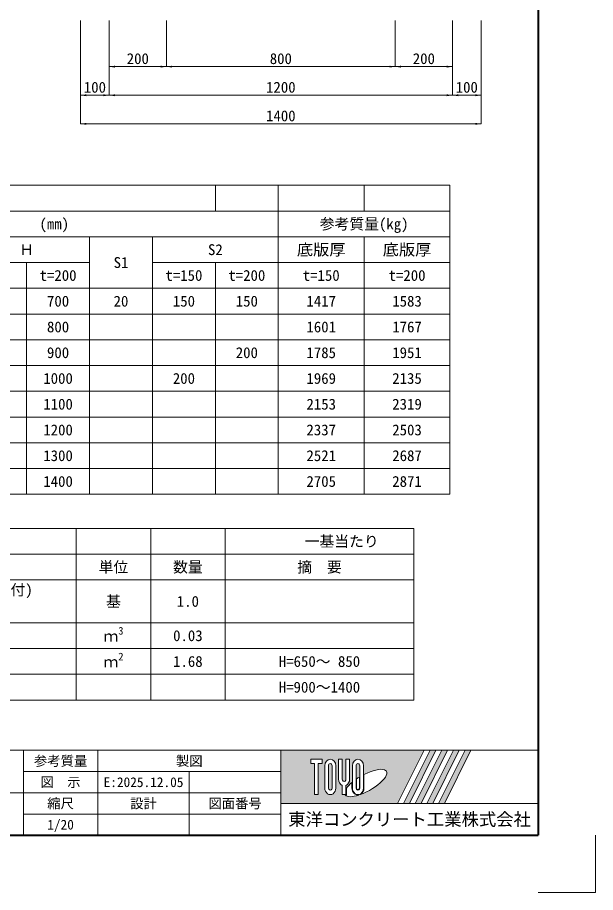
# Model space of a CAD drawing. Units: millimetres at full size. Extents: x 77366 to 106166, y -28085 to 6898.
# Drawn here: x 86245 to 88266, y -21145 to -18087 of the extents above; entities that cross this region are included whole.
import ezdxf
from ezdxf.enums import TextEntityAlignment as Align

# ---------------------------------------------------------------- set-up
doc = ezdxf.new("R2010")
doc.units = ezdxf.units.MM
doc.header["$LTSCALE"] = 50
for name, color, linetype, lineweight in [('Defpoints_2', 8, 'Continuous', 0), ('図枠', 7, 'Continuous', 5), ('寸法・材料表', 7, 'Continuous', 13), ('寸法線', 7, 'Continuous', 13), ('補助線', 8, 'Continuous', 13)]:
    doc.layers.add(name, color=color, linetype=linetype, lineweight=lineweight)
doc.styles.add('ＭＳ ゴシック', font='')
doc.styles.add('ＭＳ Ｐゴシック', font='')
doc.styles.get('ＭＳ ゴシック').set_extended_font_data('MS Gothic')
doc.styles.get('ＭＳ Ｐゴシック').set_extended_font_data('MS PGothic')

# ---------------------------------------------------------------- blocks, each defined once
blk = doc.blocks.new('filled_arrow')
at = {"color": 0, "linetype": 'Continuous', "lineweight": -2}
blk.add_solid([(7.5, 1.25), (0, 0), (7.5, -1.25)], dxfattribs=at)

msp = doc.modelspace()

# ---------------------------------------------------------------- hatches: boundary and pattern name
at = {"layer": '図枠'}
h = msp.add_hatch(color=256, dxfattribs=at)
h.paths.add_polyline_path([(87165.8, -20648.36), (87165.8, -20833.98), (87574.17, -20833.98), (87666.98, -20648.36)])
edge = h.paths.add_edge_path(flags=16)
edge.add_ellipse((87462.3, -20762.62), major_axis=(72.73, 40.71), ratio=0.3471473, start_angle=-144.31122, end_angle=72.1899, ccw=False)
edge.add_ellipse((87435.37, -20780.2), major_axis=(0, 24.75), ratio=0.8463542, start_angle=-160.70346, end_angle=-90)
edge.add_line((87456.32, -20780.2), (87456.32, -20733.02))
edge = h.paths.add_edge_path(flags=16)
edge.add_ellipse((87435.37, -20702.14), major_axis=(0, 22.85), ratio=0.8463541, start_angle=-90, end_angle=90, ccw=False)
edge.add_line((87454.7, -20702.14), (87454.7, -20780.2))
edge.add_ellipse((87435.37, -20780.2), major_axis=(0, 22.85), ratio=0.8463541, start_angle=90, end_angle=-90, ccw=False)
edge.add_line((87416.03, -20780.2), (87416.03, -20702.14))
edge = h.paths.add_edge_path(flags=16)
edge.add_line((87441.81, -20702.14), (87441.81, -20780.2))
edge.add_ellipse((87435.37, -20780.2), major_axis=(0, 7.62), ratio=0.8463541, start_angle=90, end_angle=-90, ccw=False)
edge.add_line((87428.92, -20780.2), (87428.92, -20702.14))
edge.add_ellipse((87435.37, -20702.14), major_axis=(0, 7.62), ratio=0.8463541, start_angle=-90, end_angle=90, ccw=False)
edge = h.paths.add_edge_path(flags=16)
edge.add_line((87440.2, -20742.04), (87440.2, -20780.2))
edge.add_ellipse((87435.37, -20780.2), major_axis=(0, 5.71), ratio=0.8463542, start_angle=90, end_angle=-90, ccw=False)
edge.add_line((87430.53, -20780.2), (87430.53, -20748.28))
edge.add_ellipse((87462.3, -20762.62), major_axis=(72.73, 40.71), ratio=0.3471473, start_angle=107.79174, end_angle=126.47132, ccw=False)
edge = h.paths.add_edge_path(flags=16)
edge.add_line((87406.36, -20679.29), (87406.36, -20749.26))
edge.add_ellipse((87387.03, -20749.26), major_axis=(0, 22.85), ratio=0.8463541, start_angle=-163.34117, end_angle=-90, ccw=False)
edge.add_line((87393.47, -20770.8), (87393.47, -20803.04))
edge.add_line((87393.47, -20803.04), (87380.58, -20803.04))
edge.add_line((87380.58, -20803.04), (87380.58, -20770.8))
edge.add_ellipse((87387.03, -20749.26), major_axis=(0, 22.85), ratio=0.8463541, start_angle=90, end_angle=163.34117, ccw=False)
edge.add_line((87367.69, -20749.26), (87367.69, -20679.29))
edge.add_line((87367.69, -20679.29), (87380.58, -20679.29))
edge.add_line((87380.58, -20679.29), (87380.58, -20749.26))
edge.add_ellipse((87387.03, -20749.26), major_axis=(0, 7.62), ratio=0.8463541, start_angle=90, end_angle=-90)
edge.add_line((87393.47, -20749.26), (87393.47, -20679.29))
edge.add_line((87393.47, -20679.29), (87406.36, -20679.29))
edge = h.paths.add_edge_path(flags=16)
edge.add_line((87414.42, -20760.49), (87414.42, -20780.2))
edge.add_ellipse((87435.37, -20780.2), major_axis=(0, 24.75), ratio=0.8463542, start_angle=90, end_angle=-171.54427)
edge.add_ellipse((87462.3, -20762.62), major_axis=(72.73, 40.71), ratio=0.3471473, start_angle=-178.64954, end_angle=-148.29244, ccw=False)
edge.add_line((87390.7, -20804.95), (87395.09, -20804.95))
edge.add_line((87395.09, -20804.95), (87395.09, -20780.81))
edge.add_ellipse((87462.3, -20762.62), major_axis=(72.73, 40.71), ratio=0.3471473, start_angle=148.21912, end_angle=165.90812, ccw=False)
edge = h.paths.add_edge_path(flags=16)
edge.add_ellipse((87338.69, -20702.14), major_axis=(0, 22.85), ratio=0.8463541, start_angle=-90, end_angle=90, ccw=False)
edge.add_line((87358.02, -20702.14), (87358.02, -20780.2))
edge.add_ellipse((87338.69, -20780.2), major_axis=(0, 22.85), ratio=0.8463541, start_angle=90, end_angle=-90, ccw=False)
edge.add_line((87319.35, -20780.2), (87319.35, -20702.14))
edge = h.paths.add_edge_path(flags=16)
edge.add_line((87345.13, -20702.14), (87345.13, -20780.2))
edge.add_ellipse((87338.69, -20780.2), major_axis=(0, 7.62), ratio=0.8463541, start_angle=90, end_angle=-90, ccw=False)
edge.add_line((87332.24, -20780.2), (87332.24, -20702.14))
edge.add_ellipse((87338.69, -20702.14), major_axis=(0, 7.62), ratio=0.8463541, start_angle=-90, end_angle=90, ccw=False)
h.paths.add_polyline_path([(87309.68, -20679.29), (87309.68, -20694.52), (87296.79, -20694.52), (87296.79, -20803.04), (87283.9, -20803.04), (87283.9, -20694.52), (87271.01, -20694.52), (87271.01, -20679.29)], flags=16)
for points in [[(87594.59, -20833.98), (87615.01, -20833.98), (87707.82, -20648.36), (87687.4, -20648.36)], [(87748.66, -20648.36), (87728.24, -20648.36), (87635.43, -20833.98), (87655.85, -20833.98)], [(87789.5, -20648.36), (87769.08, -20648.36), (87676.27, -20833.98), (87696.68, -20833.98)], [(87830.33, -20648.36), (87809.92, -20648.36), (87717.1, -20833.98), (87737.52, -20833.98)]]:
    msp.add_hatch(color=256, dxfattribs=at).paths.add_polyline_path(points)

# ---------------------------------------------------------------- linework, layer by layer
at = {"layer": 'Defpoints_2'}
for p, q in [((84776.97, -18673.45), (87756.97, -18673.45)), ((86936.97, -18673.45), (86936.97, -18763.45)), ((87156.97, -18673.45), (87156.97, -18763.45)), ((87456.97, -18673.45), (87456.97, -18763.45)), ((87756.97, -18673.45), (87756.97, -18763.45)), ((87156.97, -18943.45), (87756.97, -18943.45)), ((86496.97, -19123.45), (87156.97, -19123.45)), ((86496.97, -19213.45), (86936.97, -19213.45)), ((86496.97, -19303.45), (86716.97, -19303.45)), ((86936.97, -19303.45), (87156.97, -19303.45)), ((86496.97, -19393.45), (87156.97, -19393.45)), ((86496.97, -19483.45), (87156.97, -19483.45)), ((86496.97, -19573.45), (87156.97, -19573.45)), ((86496.97, -19663.45), (87156.97, -19663.45)), ((84900.8, -19872.69), (87630.8, -19872.69)), ((86450.8, -19872.69), (86450.8, -19962.69)), ((86710.8, -19872.69), (86710.8, -19962.69)), ((86970.8, -19872.69), (86970.8, -19962.69)), ((87630.8, -19872.69), (87630.8, -19962.69)), ((86450.8, -20382.69), (86970.8, -20382.69))]:
    msp.add_line(p, q, dxfattribs=at)
at = {"layer": 'Defpoints_2', "color": 7, "lineweight": 13}
for p in [(88265.8, -20945.36), (88065.8, -21145.36)]:
    msp.add_line(p, (88265.8, -21145.36), dxfattribs=at)
at = {"layer": '図枠', "lineweight": 40}
for p in [(88065.8, -15405.36), (84465.8, -20945.36)]:
    msp.add_line(p, (88065.8, -20945.36), dxfattribs=at)
at = {"layer": '図枠', "lineweight": 13}
for p, q in [((88065.8, -20648.36), (84465.8, -20648.36)), ((86265.8, -20945.36), (86265.8, -20648.36)), ((86525.8, -20945.36), (86525.8, -20648.36)), ((87165.8, -20945.36), (87165.8, -20648.36)), ((87165.8, -20722.61), (86265.8, -20722.61)), ((86845.8, -20945.36), (86845.8, -20722.61)), ((87165.8, -20796.86), (84465.8, -20796.86)), ((87165.8, -20871.11), (86265.8, -20871.11))]:
    msp.add_line(p, q, dxfattribs=at)
at = {"layer": '図枠'}
for p, q in [((87165.8, -20648.36), (87666.98, -20648.36)), ((87666.98, -20648.36), (87574.17, -20833.98)), ((87687.4, -20648.36), (87594.59, -20833.98)), ((87707.82, -20648.36), (87615.01, -20833.98)), ((87728.24, -20648.36), (87635.43, -20833.98)), ((87748.66, -20648.36), (87655.85, -20833.98)), ((87769.08, -20648.36), (87676.27, -20833.98)), ((87687.4, -20648.36), (87707.82, -20648.36)), ((87789.5, -20648.36), (87696.68, -20833.98)), ((87809.92, -20648.36), (87717.1, -20833.98)), ((87728.24, -20648.36), (87748.66, -20648.36)), ((87830.33, -20648.36), (87737.52, -20833.98)), ((87769.08, -20648.36), (87789.5, -20648.36)), ((87809.92, -20648.36), (87830.33, -20648.36)), ((87271.01, -20679.29), (87271.01, -20694.52)), ((87271.01, -20679.29), (87309.68, -20679.29)), ((87283.9, -20694.52), (87271.01, -20694.52)), ((87283.9, -20694.52), (87283.9, -20803.04)), ((87296.79, -20694.52), (87296.79, -20803.04)), ((87309.68, -20694.52), (87296.79, -20694.52)), ((87309.68, -20679.29), (87309.68, -20694.52)), ((87319.35, -20702.14), (87319.35, -20780.2)), ((87332.24, -20780.2), (87332.24, -20702.14)), ((87345.13, -20702.14), (87345.13, -20780.2)), ((87358.02, -20780.2), (87358.02, -20702.14)), ((87367.69, -20679.29), (87380.58, -20679.29)), ((87367.69, -20749.26), (87367.69, -20679.29)), ((87380.58, -20679.29), (87380.58, -20749.26)), ((87393.47, -20679.29), (87406.36, -20679.29)), ((87393.47, -20749.26), (87393.47, -20679.29)), ((87406.36, -20679.29), (87406.36, -20749.26)), ((87416.03, -20702.14), (87416.03, -20780.2)), ((87428.92, -20780.2), (87428.92, -20702.14)), ((87441.81, -20702.14), (87441.81, -20780.2)), ((87454.7, -20780.2), (87454.7, -20702.14)), ((87456.32, -20780.2), (87456.32, -20733.02)), ((87414.42, -20760.49), (87414.42, -20780.2)), ((87430.53, -20780.2), (87430.53, -20748.28)), ((87440.2, -20742.04), (87440.2, -20780.2)), ((87380.58, -20770.8), (87380.58, -20803.04)), ((87393.47, -20770.8), (87393.47, -20803.04)), ((87395.09, -20780.81), (87395.09, -20804.95)), ((87296.79, -20803.04), (87283.9, -20803.04)), ((87393.47, -20803.04), (87380.58, -20803.04)), ((87390.7, -20804.95), (87395.09, -20804.95)), ((87165.8, -20833.98), (87574.17, -20833.98)), ((87594.59, -20833.98), (87615.01, -20833.98)), ((87635.43, -20833.98), (87655.85, -20833.98)), ((87676.27, -20833.98), (87696.68, -20833.98)), ((87717.1, -20833.98), (87737.52, -20833.98))]:
    msp.add_line(p, q, dxfattribs=at)
for centre, major_axis, ratio, start_param, end_param in [((87338.69, -20702.14), (0, 22.85), 0.846354, 4.712389, 7.8539816), ((87338.69, -20702.14), (0, 7.62), 0.846354, 4.712389, 7.8539816), ((87435.37, -20702.14), (0, 22.85), 0.846354, 4.712389, 7.8539816), ((87435.37, -20702.14), (0, 7.62), 0.846354, 4.712389, 7.8539816), ((87462.3, -20762.62), (72.73, 40.71), 0.347147, 4.2621853, 7.7429163), ((87387.03, -20749.26), (0, 22.85), 0.846354, 1.5707963, 2.8017557), ((87387.03, -20749.26), (0, 7.62), 0.846354, 1.5707963, 4.712389), ((87387.03, -20749.26), (0, 22.85), 0.846354, 3.4814296, 4.712389), ((87462.3, -20762.62), (72.73, 40.71), 0.347147, 2.0815197, 2.5155126), ((87462.3, -20762.62), (72.73, 40.71), 0.347147, 1.6817405, 1.8219833), ((87338.69, -20780.2), (0, 22.85), 0.846354, 1.5707963, 4.712389), ((87338.69, -20780.2), (0, 7.62), 0.846354, 1.5707963, 4.712389), ((87435.37, -20780.2), (0, 24.75), 0.846354, 1.5707963, 3.3154679), ((87435.37, -20780.2), (0, 22.85), 0.846354, 1.5707963, 4.712389), ((87435.37, -20780.2), (0, 7.62), 0.846354, 1.5707963, 4.712389), ((87435.37, -20780.2), (0, 5.71), 0.846354, 1.5707963, 4.712389), ((87435.37, -20780.2), (0, 24.75), 0.846354, 3.5338438, 4.712389), ((87462.3, -20762.62), (72.73, 40.71), 0.347147, 3.2093975, 4.2004451)]:
    msp.add_ellipse(centre, major_axis=major_axis, ratio=ratio, start_param=start_param, end_param=end_param, dxfattribs=at)
at = {"layer": '寸法・材料表'}
for p, q in [((84776.97, -18763.45), (87756.97, -18763.45)), ((87156.97, -18763.45), (87156.97, -19753.45)), ((87756.97, -18763.45), (87756.97, -19753.45)), ((85176.97, -18853.45), (87756.97, -18853.45)), ((86496.97, -18853.45), (86496.97, -19753.45)), ((86716.97, -18853.45), (86716.97, -19753.45)), ((87456.97, -18853.45), (87456.97, -19753.45)), ((86056.97, -18943.45), (86496.97, -18943.45)), ((86276.97, -18943.45), (86276.97, -19753.45)), ((86716.97, -18943.45), (87156.97, -18943.45)), ((86936.97, -18943.45), (86936.97, -19753.45)), ((84776.97, -19033.45), (87756.97, -19033.45)), ((85836.97, -19123.45), (86496.97, -19123.45)), ((87156.97, -19123.45), (87756.97, -19123.45)), ((85836.97, -19213.45), (86496.97, -19213.45)), ((86936.97, -19213.45), (87756.97, -19213.45)), ((85836.97, -19303.45), (86496.97, -19303.45)), ((86716.97, -19303.45), (86936.97, -19303.45)), ((87156.97, -19303.45), (87756.97, -19303.45)), ((85836.97, -19393.45), (86496.97, -19393.45)), ((87156.97, -19393.45), (87756.97, -19393.45)), ((85836.97, -19483.45), (86496.97, -19483.45)), ((87156.97, -19483.45), (87756.97, -19483.45)), ((85836.97, -19573.45), (86496.97, -19573.45)), ((87156.97, -19573.45), (87756.97, -19573.45)), ((85836.97, -19663.45), (86496.97, -19663.45)), ((87156.97, -19663.45), (87756.97, -19663.45)), ((84776.97, -19753.45), (87756.97, -19753.45)), ((84900.8, -19962.69), (87630.8, -19962.69)), ((86450.8, -19962.69), (86450.8, -20472.69)), ((86710.8, -19962.69), (86710.8, -20472.69)), ((86970.8, -19962.69), (86970.8, -20472.69)), ((87630.8, -19962.69), (87630.8, -20472.69)), ((84900.8, -20052.69), (87630.8, -20052.69)), ((84900.8, -20202.69), (87630.8, -20202.69)), ((84900.8, -20292.69), (87630.8, -20292.69)), ((85550.8, -20382.69), (86450.8, -20382.69)), ((86970.8, -20382.69), (87630.8, -20382.69)), ((84900.8, -20472.69), (87630.8, -20472.69))]:
    msp.add_line(p, q, dxfattribs=at)
at = {"layer": '寸法線'}
for p, q in [((86465.8, -18096.94), (86465.8, -18358.73)), ((86465.8, -18096.94), (86465.8, -18458.73)), ((86565.8, -18097.83), (86565.8, -18258.73)), ((86565.8, -18097.83), (86565.8, -18358.73)), ((86565.8, -18097.83), (86565.8, -18358.73)), ((86765.8, -18096.94), (86765.8, -18258.73)), ((86765.8, -18096.94), (86765.8, -18258.73)), ((87565.8, -18096.94), (87565.8, -18258.73)), ((87565.8, -18096.94), (87565.8, -18258.73)), ((87765.8, -18097.83), (87765.8, -18258.73)), ((87765.8, -18097.83), (87765.8, -18358.73)), ((87765.8, -18097.83), (87765.8, -18358.73)), ((87865.8, -18096.94), (87865.8, -18358.73)), ((87865.8, -18096.94), (87865.8, -18458.73)), ((86565.8, -18258.73), (86765.8, -18258.73)), ((86765.8, -18258.73), (87565.8, -18258.73)), ((87565.8, -18258.73), (87765.8, -18258.73)), ((86565.8, -18358.73), (86465.8, -18358.73)), ((86565.8, -18358.73), (87765.8, -18358.73)), ((87765.8, -18358.73), (87865.8, -18358.73)), ((86465.8, -18458.73), (87865.8, -18458.73))]:
    msp.add_line(p, q, dxfattribs=at)
at = {"layer": '補助線'}
msp.add_line((87165.8, -20833.98), (88065.8, -20833.98), dxfattribs=at)

# ---------------------------------------------------------------- block references
at = {"layer": '寸法線', "xscale": 2.67, "yscale": 2.67}
for p in [(86565.8, -18258.73), (86765.8, -18258.73), (87565.8, -18258.73), (86465.8, -18358.73), (86565.8, -18358.73), (87765.8, -18358.73), (86465.8, -18458.73)]:
    msp.add_blockref('filled_arrow', p, dxfattribs=at)
at = {"layer": '寸法線', "xscale": 2.67, "yscale": 2.67, "rotation": 180}
for p in [(86765.8, -18258.73), (87565.8, -18258.73), (87765.8, -18258.73), (86565.8, -18358.73), (87765.8, -18358.73), (87865.8, -18358.73), (87865.8, -18458.73)]:
    msp.add_blockref('filled_arrow', p, dxfattribs=at)

# ---------------------------------------------------------------- texts
at = {"layer": '図枠', "style": 'ＭＳ ゴシック'}
for s, height, p in [('参考質量', 34.18, (86395.8, -20685.48)), ('製図', 34.18, (86845.8, -20685.48)), ('図\u3000示', 34.18, (86395.8, -20759.73)), ('E:2025.12.05', 34.18, (86685.8, -20759.73)), ('縮尺', 34.18, (86395.8, -20833.98)), ('設計', 34.18, (86685.8, -20833.98)), ('図面番号', 34.18, (87005.8, -20833.98)), ('1/20', 34.18, (86395.8, -20908.23)), ('東洋コンクリート工業株式会社', 44.43, (87615.8, -20889.67))]:
    msp.add_text(s, height=height, dxfattribs=at).set_placement(p, align=Align.MIDDLE_CENTER)
at = {"layer": '寸法・材料表', "style": 'ＭＳ ゴシック'}
for s, p in [('寸        法    (㎜)', (86166.97, -18808.45)), ('参考質量(㎏)', (87456.97, -18808.45)), ('Ｈ', (86276.97, -18898.45)), ('S2', (86936.97, -18898.45)), ('S1', (86606.97, -18943.45)), ('t=200', (86386.97, -18988.45)), ('t=150', (86826.97, -18988.45)), ('t=200', (87046.97, -18988.45)), ('t=150', (87306.97, -18988.45)), ('t=200', (87606.97, -18988.45)), ('700', (86386.97, -19078.45)), ('20', (86606.97, -19078.45)), ('150', (86826.97, -19078.45)), ('150', (87046.97, -19078.45)), ('1417', (87306.97, -19078.45)), ('1583', (87606.97, -19078.45)), ('800', (86386.97, -19168.45)), ('1601', (87306.97, -19168.45)), ('1767', (87606.97, -19168.45)), ('900', (86386.97, -19258.45)), ('200', (87046.97, -19258.45)), ('1785', (87306.97, -19258.45)), ('1951', (87606.97, -19258.45)), ('1000', (86386.97, -19348.45)), ('200', (86826.97, -19348.45)), ('1969', (87306.97, -19348.45)), ('2135', (87606.97, -19348.45)), ('1100', (86386.97, -19438.45)), ('2153', (87306.97, -19438.45)), ('2319', (87606.97, -19438.45)), ('1200', (86386.97, -19528.45)), ('2337', (87306.97, -19528.45)), ('2503', (87606.97, -19528.45)), ('1300', (86386.97, -19618.45)), ('2521', (87306.97, -19618.45)), ('2687', (87606.97, -19618.45)), ('1400', (86386.97, -19708.45)), ('2705', (87306.97, -19708.45)), ('2871', (87606.97, -19708.45)), ('\u3000\u3000\u3000一基当たり', (87300.8, -19917.69)), ('単位', (86580.8, -20007.69)), ('数量', (86840.8, -20007.69)), ('摘\u3000要', (87300.8, -20007.69)), ('基', (86580.8, -20127.69)), ('1.0', (86840.8, -20127.69)), ('0.03', (86840.8, -20247.69)), ('1.68', (86840.8, -20337.69)), ('H=650～ 850', (87300.8, -20337.69)), ('H=900～1400', (87300.8, -20427.69))]:
    msp.add_text(s, height=37.98, dxfattribs=at).set_placement(p, align=Align.MIDDLE_CENTER)
at = {"layer": '寸法・材料表', "style": 'ＭＳ Ｐゴシック', "width": 1.05}
for p in [(87306.97, -18898.45), (87606.97, -18898.45)]:
    msp.add_text('底版厚', height=39.59, dxfattribs=at).set_placement(p, align=Align.MIDDLE_CENTER)
at = {"layer": '寸法・材料表', "style": 'ＭＳ ゴシック'}
msp.add_text('ＴＹ集水桝 ８００(底付)', height=37.98, dxfattribs=at).set_placement((85702.95, -20068.45), align=Align.TOP_LEFT)
for s, height, p in [('ｍ', 37.98, (86545.83, -20279.82)), ('3', 26.58, (86597.63, -20251.82)), ('2', 26.58, (86597.63, -20341.82)), ('ｍ', 37.98, (86545.83, -20369.82))]:
    msp.add_text(s, height=height, dxfattribs=at).set_placement(p, align=Align.BOTTOM_LEFT)
at = {"layer": '寸法線', "style": 'ＭＳ ゴシック'}
for s, p in [('200', (86665.8, -18230.73)), ('800', (87165.8, -18230.73)), ('200', (87665.8, -18230.73)), ('100', (86515.8, -18330.73)), ('1200', (87165.8, -18330.73)), ('100', (87815.8, -18330.73)), ('1400', (87165.8, -18430.73))]:
    msp.add_text(s, height=37.98, dxfattribs=at).set_placement(p, align=Align.MIDDLE_CENTER)

doc.saveas('drawing.dxf')
